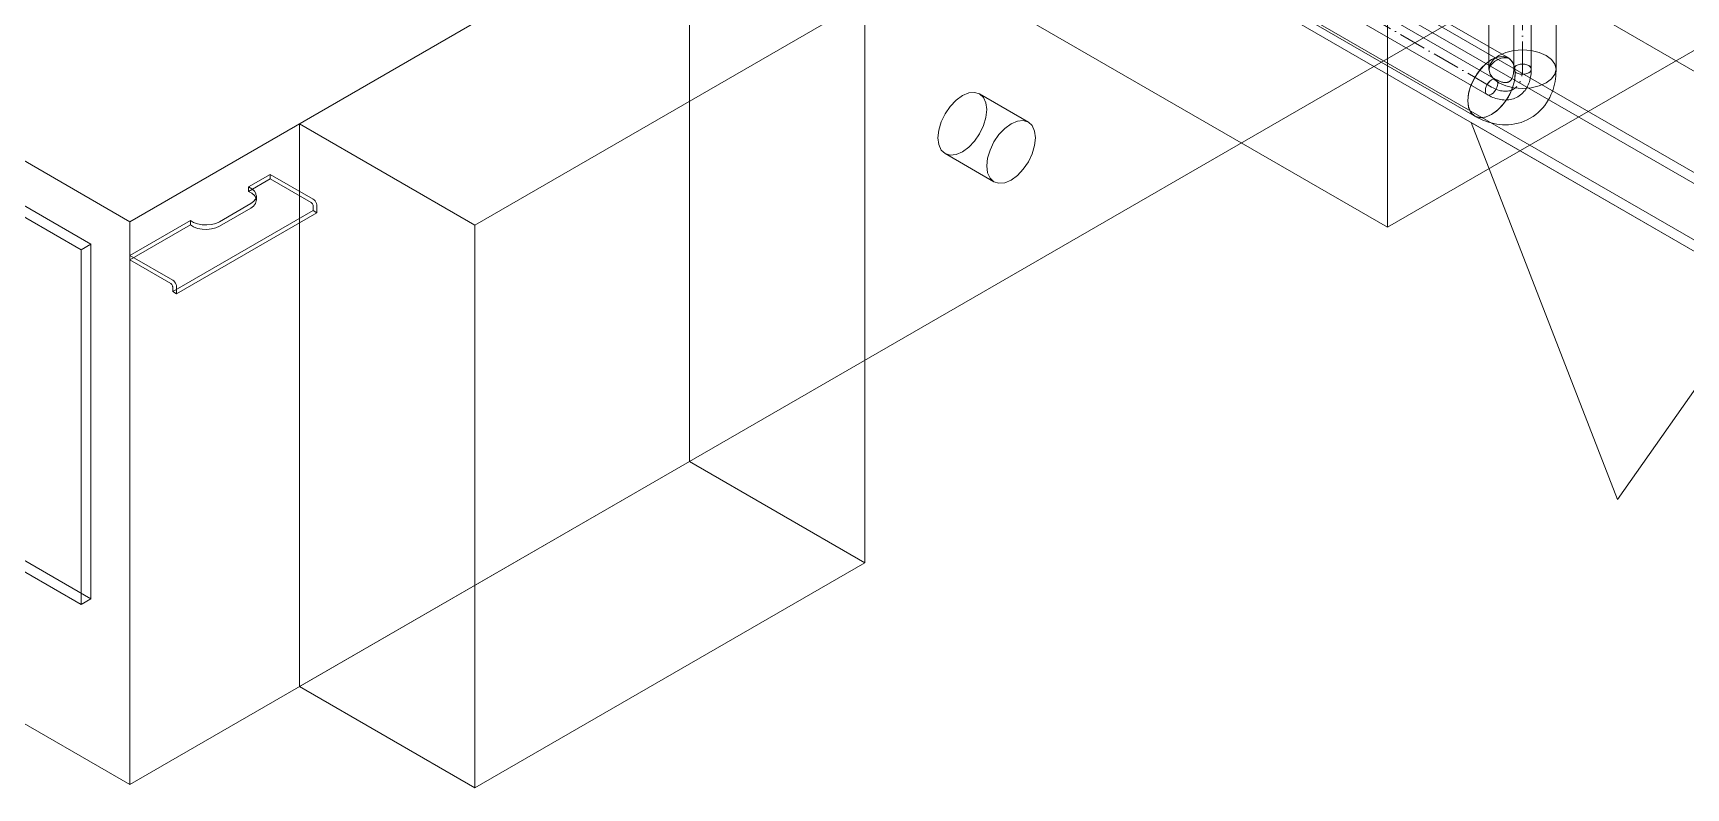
# Model space of a CAD drawing. Header units: millimetres. Extents: x -88595 to 880822, y -1054509 to -148035.
# Drawn here: x 434257 to 434856, y -325412 to -325138 of the extents above; entities that cross this region are included whole.
import ezdxf

# ---------------------------------------------------------------- set-up
doc = ezdxf.new("R2010")
doc.units = ezdxf.units.MM
doc.linetypes.add('$12$ADSK_Осевая', pattern=[14, 10, -2, 0, -2])
doc.linetypes.add('$13$ADSK_Осевая', pattern=[14, 10, -2, 0, -2])
for name, color, linetype, lineweight in [('Воздуховоды', 7, 'Continuous', 18), ('Изоляция', 7, 'Continuous', 18), ('Оборудование', 7, 'Continuous', 18), ('Трубопровод', 7, 'Continuous', 18), ('Трубопроводы', 7, 'Continuous', 18)]:
    doc.layers.add(name, color=color, linetype=linetype, lineweight=lineweight)

# ---------------------------------------------------------------- blocks, each defined once
blk = doc.blocks.new('$0$ADSK_Канальный блок кондиционера1 - AD122MJERAB-3267588-В_ОВ3_3')
at = {"layer": 'Оборудование'}
for p, q in [((-9441.08, 7579.18), (-9971.41, 7885.37)), ((-9441.08, 7579.18), (-8948.22, 7863.73)), ((-9921.91, 7840.46), (-9455.22, 7571.02)), ((-9458.75, 7568.98), (-9925.44, 7838.42)), ((-9925.44, 7709.82), (-9458.75, 7440.38)), ((-9455.22, 7442.42), (-9921.91, 7711.87)), ((-9238.14, 7696.35), (-9379.56, 7614.7)), ((-9238.14, 7492.23), (-9238.14, 7696.35)), ((-9971.41, 7681.25), (-9441.08, 7375.06)), ((-8948.22, 7659.61), (-9441.08, 7375.06)), ((-9315.92, 7577.96), (-9174.5, 7659.61)), ((-9174.5, 7659.61), (-9174.5, 7455.49)), ((-9115.21, 7615.32), (-9132.89, 7625.53)), ((-9379.56, 7614.7), (-9315.92, 7577.96)), ((-9379.56, 7614.7), (-9379.56, 7410.58)), ((-9145.39, 7603.88), (-9127.71, 7593.67)), ((-9397.99, 7591.81), (-9390.16, 7596.33)), ((-9390.16, 7594.7), (-9397.99, 7590.18)), ((-9390.16, 7596.33), (-9374.61, 7587.35)), ((-9390.16, 7594.7), (-9390.16, 7596.33)), ((-9375.31, 7586.12), (-9390.16, 7594.7)), ((-9397.99, 7590.18), (-9397.99, 7591.81)), ((-9395.18, 7586.94), (-9395.18, 7588.57)), ((-9374.61, 7583.27), (-9425.52, 7553.87)), ((-9397.23, 7585.72), (-9408.55, 7579.18)), ((-9408.55, 7577.55), (-9397.23, 7584.08)), ((-9374.61, 7583.27), (-9374.61, 7584.9)), ((-9373.19, 7582.45), (-9374.61, 7583.27)), ((-9373.19, 7584.9), (-9373.19, 7582.45)), ((-9441.08, 7566.94), (-9419.1, 7579.62)), ((-9441.08, 7375.06), (-9441.08, 7579.18)), ((-9419.1, 7577.99), (-9441.08, 7565.3)), ((-9373.19, 7582.45), (-9424.1, 7553.06)), ((-9419.1, 7579.62), (-9419.1, 7577.99)), ((-9315.92, 7577.96), (-9315.92, 7373.84)), ((-9458.75, 7568.98), (-9455.22, 7571.02)), ((-9455.22, 7571.02), (-9455.22, 7442.42)), ((-9458.75, 7440.38), (-9458.75, 7568.98)), ((-9441.08, 7566.94), (-9441.08, 7565.3)), ((-9425.52, 7557.96), (-9441.08, 7566.94)), ((-9441.08, 7565.3), (-9426.23, 7556.73)), ((-9425.52, 7555.51), (-9425.52, 7553.87)), ((-9425.52, 7553.87), (-9424.1, 7553.06)), ((-9424.1, 7553.06), (-9424.1, 7555.51)), ((-9379.56, 7410.58), (-9238.14, 7492.23)), ((-9238.14, 7492.23), (-9174.5, 7455.49)), ((-9174.5, 7455.49), (-9315.92, 7373.84)), ((-9455.22, 7442.42), (-9458.75, 7440.38)), ((-9315.92, 7373.84), (-9379.56, 7410.58))]:
    blk.add_line(p, q, dxfattribs=at)
for points in [[(-9147.98, 7609.6, 0), (-9147.68, 7612.41, 0), (-9146.8, 7615.39, 0), (-9145.39, 7618.31, 0), (-9143.56, 7620.99, 0), (-9141.43, 7623.24, 0), (-9139.14, 7624.91, 0), (-9136.85, 7625.88, 0), (-9134.72, 7626.09, 0), (-9132.89, 7625.53, 0), (-9131.49, 7624.22, 0), (-9130.6, 7622.27, 0), (-9130.3, 7619.81, 0)], [(-9130.3, 7619.81, 0), (-9130.6, 7616.99, 0), (-9131.49, 7614.02, 0), (-9132.89, 7611.09, 0), (-9134.72, 7608.41, 0), (-9136.85, 7606.16, 0), (-9139.14, 7604.5, 0), (-9141.43, 7603.52, 0), (-9143.56, 7603.31, 0), (-9145.39, 7603.88, 0), (-9146.8, 7605.18, 0), (-9147.68, 7607.13, 0), (-9147.98, 7609.6, 0)], [(-9112.62, 7609.6, 0), (-9112.93, 7612.07, 0), (-9113.81, 7614.02, 0), (-9115.21, 7615.32, 0), (-9117.04, 7615.89, 0), (-9119.18, 7615.68, 0), (-9121.46, 7614.7, 0), (-9123.75, 7613.03, 0), (-9125.88, 7610.78, 0), (-9127.71, 7608.1, 0), (-9129.12, 7605.18, 0), (-9130, 7602.21, 0), (-9130.3, 7599.39, 0)], [(-9130.3, 7599.39, 0), (-9130, 7596.93, 0), (-9129.12, 7594.97, 0), (-9127.71, 7593.67, 0), (-9125.88, 7593.11, 0), (-9123.75, 7593.32, 0), (-9121.46, 7594.29, 0), (-9119.18, 7595.96, 0), (-9117.04, 7598.21, 0), (-9115.21, 7600.89, 0), (-9113.81, 7603.81, 0), (-9112.93, 7606.78, 0), (-9112.62, 7609.6, 0)], [(-9397.99, 7591.81, 0), (-9396.76, 7591.13, 0), (-9395.85, 7590.29, 0), (-9395.32, 7589.35, 0), (-9395.19, 7588.37, 0), (-9395.49, 7587.4, 0), (-9396.18, 7586.49, 0), (-9397.23, 7585.72, 0)], [(-9397.23, 7584.08, 0), (-9396.18, 7584.86, 0), (-9395.49, 7585.76, 0), (-9395.19, 7586.74, 0), (-9395.32, 7587.72, 0), (-9395.85, 7588.66, 0), (-9396.76, 7589.49, 0), (-9397.99, 7590.18, 0)], [(-9374.61, 7584.9, 0), (-9374.63, 7585.13, 0), (-9374.7, 7585.36, 0), (-9374.81, 7585.6, 0), (-9374.96, 7585.81, 0), (-9375.13, 7585.99, 0), (-9375.31, 7586.12, 0)], [(-9374.61, 7587.35, 0), (-9374.24, 7587.08, 0), (-9373.9, 7586.72, 0), (-9373.61, 7586.29, 0), (-9373.38, 7585.83, 0), (-9373.24, 7585.35, 0), (-9373.19, 7584.9, 0)], [(-9408.55, 7579.18, 0), (-9409.9, 7578.58, 0), (-9411.46, 7578.18, 0), (-9413.14, 7578.01, 0), (-9414.85, 7578.08, 0), (-9416.47, 7578.38, 0), (-9417.92, 7578.91, 0), (-9419.1, 7579.62, 0)], [(-9419.1, 7577.99, 0), (-9417.92, 7577.28, 0), (-9416.47, 7576.75, 0), (-9414.85, 7576.44, 0), (-9413.14, 7576.37, 0), (-9411.46, 7576.54, 0), (-9409.9, 7576.94, 0), (-9408.55, 7577.55, 0)], [(-9426.23, 7556.73, 0), (-9426.04, 7556.6, 0), (-9425.87, 7556.42, 0), (-9425.73, 7556.2, 0), (-9425.61, 7555.97, 0), (-9425.54, 7555.73, 0), (-9425.52, 7555.51, 0)], [(-9424.1, 7555.51, 0), (-9424.15, 7555.96, 0), (-9424.29, 7556.43, 0), (-9424.52, 7556.9, 0), (-9424.81, 7557.33, 0), (-9425.15, 7557.69, 0), (-9425.52, 7557.96, 0)]]:
    blk.add_polyline3d(points, dxfattribs=at)
blk = doc.blocks.new('$0$ADSK_МедьПайка_Отвод-гнутая труба - Отвод _гнутая труба_-V105-В_ОВ3_3')
at = {"layer": 'Трубопроводы', "color": 190, "true_color": 0x8000ff}
for points in [[(-8947.23, 7625.42, 0), (-8947.81, 7625.17, 0), (-8948.35, 7625.12, 0), (-8948.82, 7625.26, 0), (-8949.18, 7625.59, 0), (-8949.4, 7626.09, 0), (-8949.48, 7626.71, 0), (-8949.4, 7627.43, 0), (-8949.18, 7628.18, 0), (-8948.82, 7628.93, 0), (-8948.35, 7629.61, 0), (-8947.81, 7630.18, 0), (-8947.23, 7630.6, 0)], [(-8947.23, 7630.6, 0), (-8946.65, 7630.85, 0), (-8946.11, 7630.9, 0), (-8945.64, 7630.76, 0), (-8945.29, 7630.43, 0), (-8945.06, 7629.93, 0), (-8944.99, 7629.31, 0), (-8945.06, 7628.59, 0), (-8945.29, 7627.84, 0), (-8945.64, 7627.09, 0), (-8946.11, 7626.41, 0), (-8946.65, 7625.84, 0), (-8947.23, 7625.42, 0)], [(-8940.88, 7629.97, 0), (-8941.01, 7629.91, 0), (-8941.15, 7629.84, 0), (-8941.29, 7629.79, 0), (-8941.45, 7629.75, 0), (-8941.62, 7629.71, 0), (-8941.8, 7629.68, 0), (-8941.99, 7629.66, 0), (-8942.2, 7629.66, 0), (-8942.43, 7629.66, 0), (-8942.67, 7629.68, 0), (-8942.92, 7629.72, 0), (-8943.19, 7629.77, 0), (-8943.48, 7629.84, 0), (-8943.78, 7629.92, 0), (-8944.09, 7630.02, 0), (-8944.41, 7630.15, 0), (-8944.74, 7630.29, 0), (-8945.07, 7630.45, 0), (-8945.42, 7630.63, 0), (-8945.64, 7630.76, 0)], [(-8940.88, 7629.97, 0), (-8940.76, 7630.05, 0), (-8940.64, 7630.14, 0), (-8940.52, 7630.24, 0), (-8940.4, 7630.35, 0), (-8940.28, 7630.48, 0), (-8940.17, 7630.62, 0), (-8940.06, 7630.78, 0), (-8939.95, 7630.96, 0), (-8939.84, 7631.16, 0), (-8939.74, 7631.38, 0), (-8939.64, 7631.61, 0), (-8939.55, 7631.87, 0), (-8939.46, 7632.15, 0), (-8939.39, 7632.45, 0), (-8939.32, 7632.77, 0), (-8939.27, 7633.11, 0), (-8939.23, 7633.47, 0), (-8939.2, 7633.84, 0), (-8939.18, 7634.24, 0), (-8939.18, 7634.49, 0)], [(-8938.25, 7635.79, 0), (-8938.76, 7635.41, 0), (-8939.07, 7634.97, 0), (-8939.18, 7634.49, 0), (-8939.07, 7634.02, 0), (-8938.76, 7633.58, 0), (-8938.25, 7633.2, 0), (-8937.59, 7632.9, 0), (-8936.83, 7632.72, 0), (-8936.01, 7632.66, 0), (-8935.19, 7632.72, 0), (-8934.42, 7632.9, 0), (-8933.76, 7633.2, 0)], [(-8933.76, 7633.2, 0), (-8933.26, 7633.58, 0), (-8932.94, 7634.02, 0), (-8932.83, 7634.49, 0), (-8932.94, 7634.97, 0), (-8933.26, 7635.41, 0), (-8933.76, 7635.79, 0), (-8934.42, 7636.08, 0), (-8935.19, 7636.26, 0), (-8936.01, 7636.32, 0), (-8936.83, 7636.26, 0), (-8937.59, 7636.08, 0), (-8938.25, 7635.79, 0)], [(-8937.71, 7624.48, 0), (-8937.21, 7624.79, 0), (-8936.74, 7625.13, 0), (-8936.29, 7625.51, 0), (-8935.86, 7625.91, 0), (-8935.47, 7626.34, 0), (-8935.1, 7626.8, 0), (-8934.76, 7627.27, 0), (-8934.46, 7627.77, 0), (-8934.18, 7628.28, 0), (-8933.92, 7628.81, 0), (-8933.7, 7629.36, 0), (-8933.51, 7629.92, 0), (-8933.34, 7630.48, 0), (-8933.19, 7631.06, 0), (-8933.07, 7631.65, 0), (-8932.98, 7632.25, 0), (-8932.91, 7632.86, 0), (-8932.86, 7633.47, 0), (-8932.84, 7634.09, 0), (-8932.83, 7634.49, 0)], [(-8937.71, 7624.48, 0), (-8938.22, 7624.2, 0), (-8938.76, 7623.96, 0), (-8939.31, 7623.76, 0), (-8939.87, 7623.59, 0), (-8940.44, 7623.47, 0), (-8941.02, 7623.38, 0), (-8941.6, 7623.32, 0), (-8942.19, 7623.31, 0), (-8942.77, 7623.32, 0), (-8943.36, 7623.37, 0), (-8943.94, 7623.45, 0), (-8944.52, 7623.56, 0), (-8945.1, 7623.69, 0), (-8945.67, 7623.86, 0), (-8946.24, 7624.05, 0), (-8946.81, 7624.27, 0), (-8947.37, 7624.51, 0), (-8947.92, 7624.78, 0), (-8948.47, 7625.07, 0), (-8948.82, 7625.26, 0)]]:
    blk.add_polyline3d(points, dxfattribs=at)
blk = doc.blocks.new('$0$ADSK_Решетка вентиляционная жалюзийная_Приточная2 - Решетка приточная_Однорядная-4279700-В_ОВ3_3')
at = {"layer": 'Воздуховоды', "color": 140, "true_color": 0x1bb3e4}
for p, q in [((22699.25, 15385.87), (23123.51, 15140.92)), ((22663.89, 15345.05), (23123.51, 15079.69)), ((23123.51, 15100.1), (22699.25, 15345.05)), ((23123.51, 15104.18), (22706.32, 15345.05)), ((22706.32, 15345.05), (23123.51, 15104.18)), ((23123.51, 15075.6), (22663.89, 15340.97)), ((22706.32, 15340.97), (23123.51, 15100.1)), ((23123.51, 15100.1), (22706.32, 15340.97)), ((23017.45, 15136.84), (22911.38, 15198.08)), ((22911.38, 15198.08), (22964.41, 15061.39)), ((22964.41, 15061.39), (23017.45, 15136.84))]:
    blk.add_line(p, q, dxfattribs=at)

msp = doc.modelspace()

# ---------------------------------------------------------------- linework, layer by layer
at = {"layer": 'Воздуховоды', "color": 140, "true_color": 0x1bb3e4}
for p, q in [((434323.88, -324963.99), (434748.15, -325208.94)), ((434990.68, -325268.95), (434566.42, -325024)), ((434748.15, -325208.94), (434748.15, -325086.47)), ((434937.65, -325099.53), (434748.15, -325208.94))]:
    msp.add_line(p, q, dxfattribs=at)
at = {"layer": 'Изоляция', "color": 190, "true_color": 0x8000ff}
for p, q in [((434784.96, -324726.81), (434784.96, -325151.59)), ((434809.31, -325151.59), (434809.31, -324726.81)), ((434791.99, -325147.53), (434699.79, -325094.29)), ((434687.61, -325115.38), (434779.82, -325168.62))]:
    msp.add_line(p, q, dxfattribs=at)
for points in [[(434785.91, -325148.13, 0), (434783.68, -325149.76, 0), (434781.6, -325151.95, 0), (434779.82, -325154.56, 0), (434778.45, -325157.41, 0), (434777.59, -325160.3, 0), (434777.3, -325163.04, 0)], [(434777.3, -325163.04, 0), (434777.51, -325160.71, 0), (434778.15, -325158.24, 0), (434779.18, -325155.76, 0), (434780.54, -325153.4, 0), (434782.17, -325151.27, 0), (434783.99, -325149.49, 0), (434785.91, -325148.13, 0)], [(434787.76, -325148.32, 0), (434787.35, -325148.57, 0), (434786.97, -325148.84, 0), (434786.62, -325149.14, 0), (434786.31, -325149.44, 0), (434786.03, -325149.74, 0), (434785.78, -325150.04, 0), (434785.58, -325150.33, 0), (434785.41, -325150.61, 0), (434785.27, -325150.86, 0), (434785.17, -325151.08, 0), (434785.09, -325151.27, 0), (434785.03, -325151.44, 0), (434784.99, -325151.57, 0), (434784.97, -325151.66, 0), (434784.96, -325151.72, 0), (434784.95, -325151.75, 0), (434784.95, -325151.75, 0)], [(434788.52, -325156.56, 0), (434786.59, -325155.11, 0), (434785.37, -325153.41, 0), (434784.96, -325151.59, 0), (434785.37, -325149.77, 0), (434786.59, -325148.08, 0), (434788.52, -325146.62, 0)], [(434788.52, -325146.62, 0), (434786.59, -325148.08, 0), (434785.37, -325149.77, 0), (434784.96, -325151.59, 0), (434785.37, -325153.41, 0), (434786.59, -325155.11, 0), (434788.52, -325156.56, 0)], [(434785.91, -325148.13, 0), (434787.82, -325147.28, 0), (434789.64, -325146.96, 0), (434791.28, -325147.2, 0), (434792.64, -325147.99, 0), (434793.66, -325149.28, 0), (434794.3, -325151.02, 0), (434794.52, -325153.1, 0)], [(434794.52, -325153.1, 0), (434794.22, -325150.7, 0), (434793.36, -325148.8, 0), (434791.99, -325147.53, 0), (434790.21, -325146.98, 0), (434788.13, -325147.18, 0), (434785.91, -325148.13, 0)], [(434787.76, -325148.32, 0), (434788.18, -325148.09, 0), (434788.6, -325147.9, 0), (434789.03, -325147.74, 0), (434789.45, -325147.62, 0), (434789.86, -325147.53, 0), (434790.24, -325147.47, 0), (434790.59, -325147.44, 0), (434790.91, -325147.43, 0), (434791.2, -325147.44, 0), (434791.44, -325147.46, 0), (434791.65, -325147.48, 0), (434791.82, -325147.52, 0), (434791.95, -325147.55, 0), (434792.05, -325147.57, 0), (434792.11, -325147.59, 0), (434792.13, -325147.6, 0), (434792.14, -325147.6, 0)], [(434788.52, -325146.62, 0), (434791.04, -325145.51, 0), (434793.98, -325144.8, 0), (434797.13, -325144.56, 0), (434800.28, -325144.8, 0), (434803.22, -325145.51, 0), (434805.74, -325146.62, 0)], [(434805.74, -325146.62, 0), (434803.22, -325145.51, 0), (434800.28, -325144.8, 0), (434797.13, -325144.56, 0), (434793.98, -325144.8, 0), (434791.04, -325145.51, 0), (434788.52, -325146.62, 0)], [(434792.14, -325147.6, 0), (434792.12, -325147.6, 0), (434792.08, -325147.58, 0), (434792.01, -325147.54, 0), (434791.99, -325147.53, 0)], [(434805.74, -325146.62, 0), (434807.68, -325148.08, 0), (434808.89, -325149.77, 0), (434809.31, -325151.59, 0), (434808.89, -325153.41, 0), (434807.68, -325155.11, 0), (434805.74, -325156.56, 0)], [(434805.74, -325156.56, 0), (434807.68, -325155.11, 0), (434808.89, -325153.41, 0), (434809.31, -325151.59, 0), (434808.89, -325149.77, 0), (434807.68, -325148.08, 0), (434805.74, -325146.62, 0)], [(434784.95, -325151.75, 0), (434784.95, -325151.74, 0), (434784.95, -325151.69, 0), (434784.96, -325151.62, 0), (434784.96, -325151.59, 0)], [(434785.91, -325168.01, 0), (434788.13, -325166.39, 0), (434790.21, -325164.2, 0), (434791.99, -325161.59, 0), (434793.36, -325158.74, 0), (434794.22, -325155.85, 0), (434794.52, -325153.1, 0)], [(434794.52, -325153.1, 0), (434794.3, -325155.44, 0), (434793.66, -325157.91, 0), (434792.64, -325160.39, 0), (434791.27, -325162.75, 0), (434789.64, -325164.87, 0), (434787.82, -325166.66, 0), (434785.91, -325168.01, 0)], [(434799.93, -325169.4, 0), (434800.96, -325168.76, 0), (434801.93, -325168.06, 0), (434802.85, -325167.29, 0), (434803.71, -325166.47, 0), (434804.5, -325165.61, 0), (434805.22, -325164.71, 0), (434805.88, -325163.78, 0), (434806.47, -325162.83, 0), (434806.99, -325161.87, 0), (434807.45, -325160.9, 0), (434807.85, -325159.92, 0), (434808.19, -325158.94, 0), (434808.49, -325157.97, 0), (434808.73, -325156.99, 0), (434808.92, -325156.02, 0), (434809.08, -325155.05, 0), (434809.19, -325154.09, 0), (434809.26, -325153.14, 0), (434809.3, -325152.19, 0), (434809.31, -325151.59, 0)], [(434805.74, -325156.56, 0), (434803.22, -325157.68, 0), (434800.28, -325158.38, 0), (434797.13, -325158.62, 0), (434793.98, -325158.38, 0), (434791.04, -325157.68, 0), (434788.52, -325156.56, 0)], [(434788.52, -325156.56, 0), (434791.04, -325157.68, 0), (434793.98, -325158.38, 0), (434797.13, -325158.62, 0), (434800.28, -325158.38, 0), (434803.22, -325157.68, 0), (434805.74, -325156.56, 0)], [(434777.3, -325163.04, 0), (434777.59, -325165.45, 0), (434778.45, -325167.35, 0), (434779.82, -325168.62, 0), (434781.6, -325169.17, 0), (434783.68, -325168.96, 0), (434785.91, -325168.01, 0)], [(434785.91, -325168.01, 0), (434783.99, -325168.87, 0), (434782.17, -325169.19, 0), (434780.54, -325168.94, 0), (434779.17, -325168.16, 0), (434778.15, -325166.86, 0), (434777.51, -325165.13, 0), (434777.3, -325163.04, 0)], [(434799.93, -325169.4, 0), (434798.86, -325169.97, 0), (434797.76, -325170.46, 0), (434796.64, -325170.88, 0), (434795.5, -325171.21, 0), (434794.36, -325171.46, 0), (434793.22, -325171.64, 0), (434792.09, -325171.74, 0), (434790.97, -325171.78, 0), (434789.88, -325171.75, 0), (434788.81, -325171.66, 0), (434787.76, -325171.52, 0), (434786.74, -325171.33, 0), (434785.75, -325171.09, 0), (434784.78, -325170.81, 0), (434783.84, -325170.5, 0), (434782.93, -325170.15, 0), (434782.04, -325169.76, 0), (434781.18, -325169.35, 0), (434780.34, -325168.91, 0), (434779.82, -325168.62, 0)]]:
    msp.add_polyline3d(points, dxfattribs=at)
at = {"layer": 'Трубопровод', "color": 190, "true_color": 0x8000ff}
for p, q in [((434793.96, -324726.81), (434793.96, -325151.59)), ((434800.31, -325151.59), (434800.31, -324726.81)), ((434787.49, -325155.32), (434695.29, -325102.09)), ((434692.11, -325107.59), (434784.32, -325160.82))]:
    msp.add_line(p, q, dxfattribs=at)
at = {"layer": 'Трубопровод', "color": 190, "linetype": '$12$ADSK_Осевая', "true_color": 0x8000ff}
for p, q in [((434797.13, -325151.59), (434797.13, -324726.81)), ((434797.13, -325151.59), (434797.13, -324726.81)), ((434785.91, -325158.07), (434693.7, -325104.84)), ((434785.91, -325158.07), (434693.7, -325104.84))]:
    msp.add_line(p, q, dxfattribs=at)
at = {"layer": 'Трубопровод', "color": 190, "true_color": 0x8000ff}
for points in [[(434794.89, -325152.89, 0), (434794.38, -325152.51, 0), (434794.06, -325152.07, 0), (434793.96, -325151.59, 0), (434794.06, -325151.12, 0), (434794.38, -325150.68, 0), (434794.89, -325150.3, 0)], [(434794.89, -325150.3, 0), (434795.54, -325150.01, 0), (434796.31, -325149.82, 0), (434797.13, -325149.76, 0), (434797.95, -325149.82, 0), (434798.72, -325150.01, 0), (434799.38, -325150.3, 0)], [(434799.38, -325150.3, 0), (434799.88, -325150.68, 0), (434800.2, -325151.12, 0), (434800.31, -325151.59, 0), (434800.2, -325152.07, 0), (434799.88, -325152.51, 0), (434799.38, -325152.89, 0)], [(434785.91, -325155.48, 0), (434785.33, -325155.9, 0), (434784.78, -325156.48, 0), (434784.32, -325157.16, 0), (434783.96, -325157.9, 0), (434783.74, -325158.65, 0), (434783.66, -325159.37, 0)], [(434788.15, -325156.78, 0), (434788.08, -325156.15, 0), (434787.85, -325155.65, 0), (434787.49, -325155.32, 0), (434787.03, -325155.18, 0), (434786.49, -325155.23, 0), (434785.91, -325155.48, 0)], [(434799.38, -325152.89, 0), (434798.72, -325153.18, 0), (434797.95, -325153.36, 0), (434797.13, -325153.43, 0), (434796.31, -325153.36, 0), (434795.54, -325153.18, 0), (434794.89, -325152.89, 0)], [(434783.66, -325159.37, 0), (434783.74, -325160, 0), (434783.96, -325160.49, 0), (434784.32, -325160.82, 0), (434784.78, -325160.97, 0), (434785.33, -325160.91, 0), (434785.91, -325160.67, 0)], [(434785.91, -325160.67, 0), (434786.49, -325160.24, 0), (434787.03, -325159.67, 0), (434787.49, -325158.99, 0), (434787.85, -325158.25, 0), (434788.08, -325157.49, 0), (434788.15, -325156.78, 0)]]:
    msp.add_polyline3d(points, dxfattribs=at)
at = {"layer": 'Трубопроводы', "color": 190, "linetype": '$13$ADSK_Осевая', "true_color": 0x8000ff}
msp.add_ellipse((434785.91, -325145.11), major_axis=(-7.94, 13.75), ratio=0.57735, start_param=2.356194, end_param=3.926991, dxfattribs=at)

# ---------------------------------------------------------------- block references
at = {"layer": 'Воздуховоды', "color": 140, "true_color": 0x1bb3e4}
msp.add_blockref('$0$ADSK_Решетка вентиляционная жалюзийная_Приточная2 - Решетка приточная_Однорядная-4279700-В_ОВ3_3', (411867.17, -340369.05), dxfattribs=at)
at = {"layer": 'Оборудование'}
msp.add_blockref('$0$ADSK_Канальный блок кондиционера1 - AD122MJERAB-3267588-В_ОВ3_3', (443733.14, -332786.08), dxfattribs=at)
at = {"layer": 'Трубопроводы', "color": 190, "true_color": 0x8000ff}
msp.add_blockref('$0$ADSK_МедьПайка_Отвод-гнутая труба - Отвод _гнутая труба_-V105-В_ОВ3_3', (443733.14, -332786.08), dxfattribs=at)

doc.saveas('drawing.dxf')
